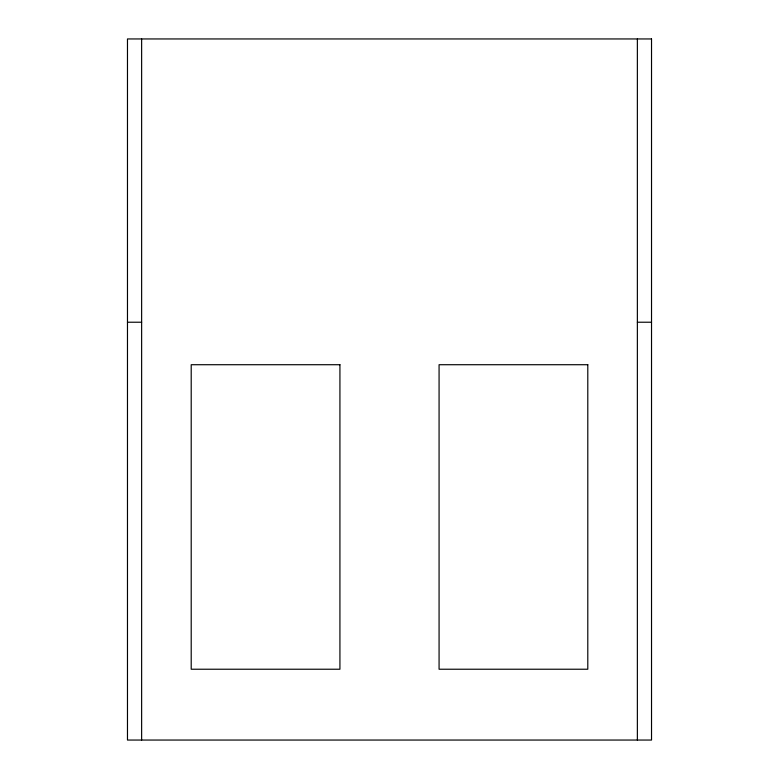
<?xml version="1.0" encoding="UTF-8"?>
<svg xmlns="http://www.w3.org/2000/svg" width="779" height="779" viewBox="0 0 779 779"><rect width="100%" height="100%" fill="white"/><g stroke="black" fill="none" stroke-linecap="round" stroke-linejoin="round"><path stroke-width="1.17" d="M127.474 322.224L141.632 322.224M637.368 322.224L651.526 322.224M637.368 38.95L637.368 740.05M141.632 38.95L141.632 740.05M651.526 38.95L127.474 38.95L127.474 740.05L651.526 740.05L651.526 38.95M339.926 364.718L191.206 364.718L191.206 669.229L339.926 669.229L339.926 364.718M587.794 364.718L439.074 364.718L439.074 669.229L587.794 669.229L587.794 364.718"/></g></svg>
